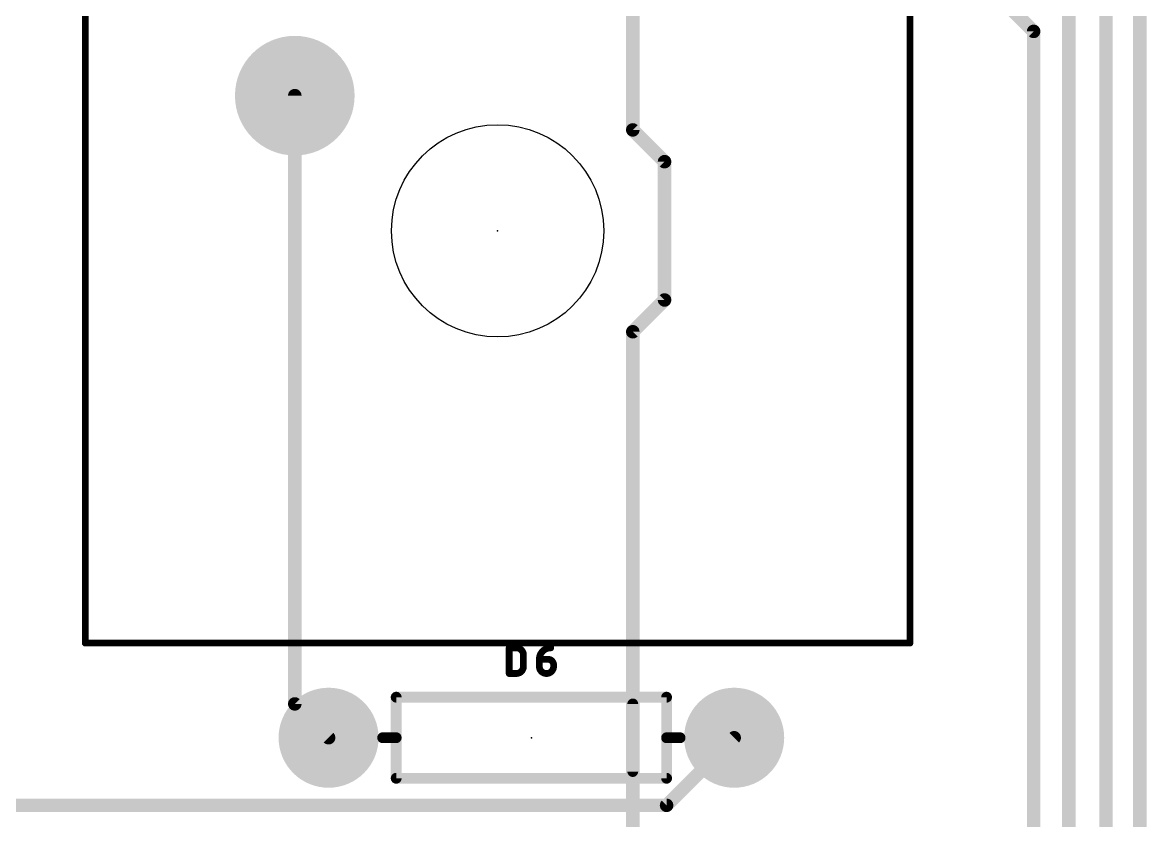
# Model space of a CAD drawing. Extents: x -145 to 0, y -20 to 96.
# Drawn here: x -20.99 to 0.13, y 64.48 to 79.48 of the extents above; entities that cross this region are included whole.
import ezdxf

# ---------------------------------------------------------------- set-up
doc = ezdxf.new("R2010")
doc.units = 0
for name, color, linetype in [('1', 12, 'CONTINUOUS'), ('16', 132, 'CONTINUOUS'), ('17', 110, 'CONTINUOUS'), ('20', 31, 'CONTINUOUS'), ('21', 41, 'CONTINUOUS'), ('23', 53, 'CONTINUOUS'), ('25', 253, 'CONTINUOUS'), ('51', 253, 'CONTINUOUS')]:
    doc.layers.add(name, color=color, linetype=linetype)

# ---------------------------------------------------------------- blocks, each defined once
blk = doc.blocks.new('ROUNDP')
at = {"const_width": 0.5}
blk.add_lwpolyline([(0, -0.25, 1), (0, 0.25, 1), (0, -0.25)], format="xyb", dxfattribs=at)

msp = doc.modelspace()

# ---------------------------------------------------------------- linework, layer by layer
at = {"layer": '1', "const_width": 0.254}
for points in [[(0, 0), (0, 94.615)], [(-9.525, 80.645), (-9.525, 77.4613)], [(-9.525, 77.4613), (-8.9281, 76.8644)], [(-8.9281, 76.8644), (-8.9281, 74.2657)], [(-8.9281, 74.2657), (-9.525, 73.6688)], [(-9.525, 73.6688), (-9.525, 61.595)]]:
    msp.add_lwpolyline(points, dxfattribs=at)
at = {"layer": '1', "const_width": 0.127}
for points in [[(-9.4801, 77.5062, 1), (-9.5699, 77.4163)], [(-9.5885, 77.4613, 1), (-9.4615, 77.4613)], [(-8.8646, 76.8644, 1), (-8.9916, 76.8644)], [(-8.973, 76.8194, 1), (-8.8832, 76.9093)], [(-8.8832, 74.2207, 1), (-8.973, 74.3106)], [(-8.9916, 74.2657, 1), (-8.8646, 74.2657)], [(-9.4615, 73.6688, 1), (-9.5885, 73.6688)], [(-9.5699, 73.7137, 1), (-9.4801, 73.6238)]]:
    msp.add_lwpolyline(points, format="xyb", dxfattribs=at)
at = {"layer": '16', "const_width": 0.254}
for points in [[(0, 0), (0, 94.615)], [(-0.635, 0.5461), (-0.635, 86.3691)], [(-1.3335, 1.0795), (-1.3335, 82.7795)], [(-1.9939, 79.3124), (-4.064, 81.3825)], [(-1.9939, 1.6764), (-1.9939, 79.3124)], [(-15.875, 78.105), (-15.875, 66.675)], [(-15.875, 66.675), (-15.24, 66.04)], [(-8.89, 64.77), (-7.62, 66.04)], [(-21.59, 64.77), (-8.89, 64.77)]]:
    msp.add_lwpolyline(points, dxfattribs=at)
at = {"layer": '16', "const_width": 0.127}
for points in [[(-1.9304, 79.3124, 1), (-2.0574, 79.3124)], [(-2.0388, 79.2675, 1), (-1.949, 79.3573)], [(-15.8115, 78.105, 1), (-15.9385, 78.105)], [(-15.8301, 66.7199, 1), (-15.9199, 66.6301)], [(-15.9385, 66.675, 1), (-15.8115, 66.675)], [(-15.2849, 65.9951, 1), (-15.1951, 66.0849)], [(-7.5751, 65.9951, 1), (-7.6649, 66.0849)], [(-8.9349, 64.8149, 1), (-8.8451, 64.7251)], [(-8.89, 64.7065, 1), (-8.89, 64.8335)]]:
    msp.add_lwpolyline(points, format="xyb", dxfattribs=at)
at = {"layer": '20'}
msp.add_circle((-12.065, 75.565), 1.9939, dxfattribs=at)
at = {"layer": '21'}
for points, const_width in [([(0, 94.615), (0, 0)], 0.1524), ([(-13.97, 66.802), (-8.89, 66.802)], 0.2032), ([(-13.97, 66.04), (-13.97, 66.802)], 0.2032), ([(-9.525, 66.675), (-9.525, 65.405)], 0.2032), ([(-8.89, 66.802), (-8.89, 66.04)], 0.2032), ([(-13.97, 66.04), (-14.224, 66.04)], 0.2032), ([(-13.97, 65.278), (-13.97, 66.04)], 0.2032), ([(-8.89, 66.04), (-8.89, 65.278)], 0.2032), ([(-8.89, 66.04), (-8.636, 66.04)], 0.2032), ([(-8.89, 65.278), (-13.97, 65.278)], 0.2032)]:
    msp.add_lwpolyline(points, dxfattribs=dict(at, const_width=const_width))
at = {"layer": '21', "const_width": 0.1016}
for points in [[(-13.97, 66.8528, 1), (-13.97, 66.7512)], [(-13.9192, 66.802, 1), (-14.0208, 66.802)], [(-9.4742, 66.675, 1), (-9.5758, 66.675)], [(-8.8392, 66.802, 1), (-8.9408, 66.802)], [(-8.89, 66.7512, 1), (-8.89, 66.8528)], [(-14.224, 66.0908, 1), (-14.224, 65.9892)], [(-13.9192, 66.04, 1), (-14.0208, 66.04)], [(-13.97, 65.9892, 1), (-13.97, 66.0908)], [(-8.8392, 66.04, 1), (-8.9408, 66.04)], [(-8.89, 66.0908, 1), (-8.89, 65.9892)], [(-8.636, 65.9892, 1), (-8.636, 66.0908)], [(-14.0208, 66.04, 1), (-13.9192, 66.04)], [(-8.9408, 66.04, 1), (-8.8392, 66.04)], [(-13.97, 65.3288, 1), (-13.97, 65.2272)], [(-14.0208, 65.278, 1), (-13.9192, 65.278)], [(-9.5758, 65.405, 1), (-9.4742, 65.405)], [(-8.9408, 65.278, 1), (-8.8392, 65.278)], [(-8.89, 65.2272, 1), (-8.89, 65.3288)]]:
    msp.add_lwpolyline(points, format="xyb", dxfattribs=at)
at = {"layer": '23'}
for p in [(-12.065, 75.565), (-11.43, 66.04)]:
    msp.add_point(p, dxfattribs=at)
at = {"layer": '25'}
for points, const_width in [([(-11.8158, 67.7291, 1), (-11.8793, 67.7291)], 0.0635), ([(-11.8475, 67.7609, 1), (-11.8475, 67.6974)], 0.0635), ([(-11.7135, 67.7609, 1), (-11.7135, 67.6974)], 0.0635), ([(-11.5794, 67.595, 0.4142), (-11.7135, 67.7291)], 0.127), ([(-11.7135, 67.6974, 1), (-11.7135, 67.7609)], 0.0635), ([(-11.0661, 67.7291, 0.4142), (-11.2806, 67.5146)], 0.127), ([(-11.0661, 67.6973, 1), (-11.0661, 67.7608)], 0.0635), ([(-11.5477, 67.595, 1), (-11.6112, 67.595)], 0.0635), ([(-11.6112, 67.595, 1), (-11.5477, 67.595)], 0.0635), ([(-11.2806, 67.5464, 1), (-11.2806, 67.4829)], 0.0635), ([(-11.2488, 67.5146, 1), (-11.3123, 67.5146)], 0.0635), ([(-11.1197, 67.5464, 1), (-11.1197, 67.4829)], 0.0635), ([(-11.0125, 67.4074, 0.4142), (-11.1197, 67.5146)], 0.127), ([(-11.1197, 67.4829, 1), (-11.1197, 67.5464)], 0.0635), ([(-11.7135, 67.2465, 0.4142), (-11.5794, 67.3806)], 0.127), ([(-11.5477, 67.3806, 1), (-11.6112, 67.3806)], 0.0635), ([(-11.6112, 67.3806, 1), (-11.5477, 67.3806)], 0.0635), ([(-11.3123, 67.5146, 1), (-11.2488, 67.5146)], 0.0635), ([(-11.2806, 67.3806, 1), (-11.0125, 67.3806)], 0.127), ([(-11.2488, 67.3806, 1), (-11.3123, 67.3806)], 0.0635), ([(-11.3123, 67.3806, 1), (-11.2488, 67.3806)], 0.0635), ([(-10.9807, 67.4074, 1), (-11.0442, 67.4074)], 0.0635), ([(-10.9807, 67.3806, 1), (-11.0442, 67.3806)], 0.0635), ([(-11.0442, 67.4074, 1), (-10.9807, 67.4074)], 0.0635), ([(-11.0442, 67.3806, 1), (-10.9807, 67.3806)], 0.0635), ([(-11.8793, 67.2465, 1), (-11.8158, 67.2465)], 0.0635), ([(-11.8475, 67.2782, 1), (-11.8475, 67.2147)], 0.0635), ([(-11.7135, 67.2782, 1), (-11.7135, 67.2147)], 0.0635), ([(-11.7135, 67.2147, 1), (-11.7135, 67.2782)], 0.0635)]:
    msp.add_lwpolyline(points, format="xyb", dxfattribs=dict(at, const_width=const_width))
at = {"layer": '25', "const_width": 0.127}
for points in [[(-11.8475, 67.2465), (-11.8475, 67.7291)], [(-11.8475, 67.7291), (-11.7135, 67.7291)], [(-11.5794, 67.595), (-11.5794, 67.3806)], [(-11.2806, 67.5146), (-11.1197, 67.5146)], [(-11.2806, 67.3806), (-11.2806, 67.5146)], [(-11.0125, 67.4074), (-11.0125, 67.3806)], [(-11.7135, 67.2465), (-11.8475, 67.2465)]]:
    msp.add_lwpolyline(points, dxfattribs=at)
at = {"layer": '51', "const_width": 0.127}
for points in [[(-19.812, 67.818), (-19.812, 83.312)], [(-4.318, 83.312), (-4.318, 67.818)], [(-4.318, 67.818), (-19.812, 67.818)]]:
    msp.add_lwpolyline(points, dxfattribs=at)
at = {"layer": '51', "const_width": 0.0635}
for points in [[(-19.812, 67.8498, 1), (-19.812, 67.7862)], [(-19.8438, 67.818, 1), (-19.7803, 67.818)], [(-4.3498, 67.818, 1), (-4.2863, 67.818)], [(-4.318, 67.7862, 1), (-4.318, 67.8498)]]:
    msp.add_lwpolyline(points, format="xyb", dxfattribs=at)

# ---------------------------------------------------------------- block references
at = {"layer": '17'}
for p, xscale, yscale in [((-15.875, 78.105), 2.2479, 2.2479), ((-15.875, 78.105), 2.2479, 2.2479), ((-15.24, 66.04), 1.8796, 1.8796), ((-15.24, 66.04), 1.8796, 1.8796), ((-7.62, 66.04), 1.8796, 1.8796), ((-7.62, 66.04), 1.8796, 1.8796)]:
    msp.add_blockref('ROUNDP', p, dxfattribs=dict(at, xscale=xscale, yscale=yscale))

doc.saveas('drawing.dxf')
